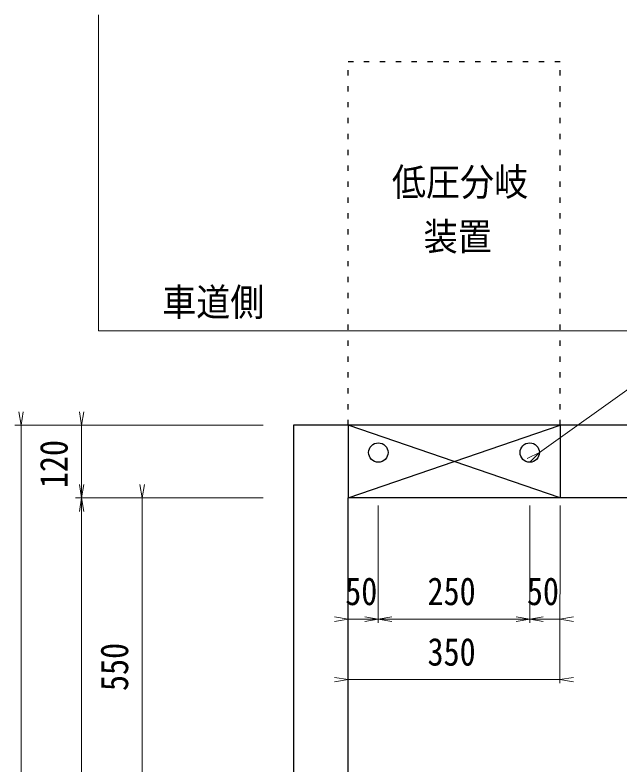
# Model space of a CAD drawing. Units: millimetres at full size, sheet at 1:25. Extents: x -4925 to 5056, y -3512 to 3512.
# Drawn here: x 2506 to 3504, y -775 to 461 of the extents above; entities that cross this region are included whole.
import ezdxf
from ezdxf.enums import TextEntityAlignment as Align

# ---------------------------------------------------------------- set-up
doc = ezdxf.new("R2010")
doc.units = ezdxf.units.MM
doc.header["$LTSCALE"] = 25
doc.linetypes.add('USER1', pattern=[1.05, 0.35, -0.7])
for name, color, linetype, lineweight in [('0-1_ﾚｲﾔ2', 5, 'Continuous', 25), ('0-C_ﾚｲﾔ13', 3, 'Continuous', 13), ('0-E_寸法', 3, 'Continuous', 13)]:
    doc.layers.add(name, color=color, linetype=linetype, lineweight=lineweight)
doc.layers.add('0-7_文字', color=3, linetype='Continuous')
doc.styles.add('ＭＳ ゴシック', font='')
doc.styles.get('ＭＳ ゴシック').set_extended_font_data('MS Gothic')

# ---------------------------------------------------------------- blocks, each defined once
blk = doc.blocks.new('open_arrow')
at = {"color": 0, "linetype": 'Continuous', "lineweight": -2}
blk.add_lwpolyline([(7.5, 1.25), (0, 0), (7.5, -1.25)], dxfattribs=at)

msp = doc.modelspace()

# ---------------------------------------------------------------- linework, layer by layer
at = {"layer": '0-1_ﾚｲﾔ2', "linetype": 'USER1'}
for p, q in [((3406.48, 383.8), (3056.48, 383.8)), ((3056.48, -216.2), (3056.48, 383.8)), ((3406.48, -216.2), (3406.48, 383.8))]:
    msp.add_line(p, q, dxfattribs=at)
at = {"layer": '0-1_ﾚｲﾔ2'}
for p, q in [((4346.48, -216.2), (2966.48, -216.2)), ((2966.48, -216.2), (2966.48, -1556.2)), ((3406.48, -336.2), (3056.48, -216.2)), ((3056.48, -336.2), (3406.48, -216.2)), ((3056.48, -216.2), (3056.48, -336.2)), ((3406.48, -216.2), (3406.48, -336.2)), ((3056.48, -1336.2), (3056.48, -336.2)), ((4156.48, -336.2), (3056.48, -336.2))]:
    msp.add_line(p, q, dxfattribs=at)
for centre in [(3106.48, -261.2), (3356.48, -261.2)]:
    msp.add_circle(centre, 16, dxfattribs=at)
at = {"layer": '0-C_ﾚｲﾔ13'}
for p, q in [((2644.52, -60.2), (2644.52, 461.25)), ((4456.48, -60.2), (2644.52, -60.2)), ((2916.48, -216.2), (2506.48, -216.2)), ((2516.48, -216.2), (2516.48, -1556.2)), ((2616.48, -216.2), (2616.48, -1556.2)), ((2916.48, -336.2), (2606.48, -336.2)), ((2716.48, -336.2), (2716.48, -1436.2)), ((3106.48, -348.7), (3106.48, -542.2)), ((3356.48, -348.7), (3356.48, -542.2)), ((3406.48, -348.7), (3406.47, -642.2)), ((3406.48, -536.2), (3056.48, -536.2)), ((3406.47, -636.2), (3056.48, -636.2))]:
    msp.add_line(p, q, dxfattribs=at)
at = {"layer": '0-E_寸法'}
for p, q in [((3372.48, -261.2), (3552.32, -132.83)), ((2516.48, -1556.2), (2516.48, -216.2)), ((2616.48, -336.2), (2616.48, -216.2)), ((2616.48, -1436.2), (2616.48, -336.2)), ((2716.48, -886.2), (2716.48, -336.2)), ((3056.48, -536.2), (3106.48, -536.2)), ((3106.48, -536.2), (3356.48, -536.2)), ((3356.48, -536.2), (3406.47, -536.2)), ((3056.48, -636.2), (3406.47, -636.2))]:
    msp.add_line(p, q, dxfattribs=at)

# ---------------------------------------------------------------- block references
at = {"layer": '0-E_寸法', "xscale": 2.96, "yscale": 2.96}
for p, rotation in [((2516.48, -216.2), 90), ((2616.48, -216.2), 90), ((3372.48, -261.2), 215.5), ((2616.48, -336.2), 90), ((2716.48, -336.2), 90), ((2616.48, -336.2), 270), ((3056.48, -536.2), 180), ((3106.48, -536.2), 180), ((3356.48, -536.2), 180), ((3056.48, -636.2), 180)]:
    msp.add_blockref('open_arrow', p, dxfattribs=dict(at, rotation=rotation))
for p in [(3106.48, -536.2), (3356.48, -536.2), (3406.47, -536.2), (3406.47, -636.2)]:
    msp.add_blockref('open_arrow', p, dxfattribs=at)

# ---------------------------------------------------------------- texts
at = {"layer": '0-7_文字', "style": 'ＭＳ ゴシック', "width": 0.9}
for s, p in [('低圧分岐', (3128.86, 148.8)), ('装置', (3181.38, 58.8)), ('車道側', (2749.52, -49.53))]:
    msp.add_text(s, height=45.82, dxfattribs=at).set_placement(p, align=Align.BOTTOM_LEFT)
at = {"layer": '0-E_寸法', "style": 'ＭＳ ゴシック', "width": 0.85}
for s, p in [('120', (2607.1, -319.95)), ('550', (2707.1, -654.95))]:
    msp.add_text(s, height=45.82, rotation=90, dxfattribs=at).set_placement(p, align=Align.BOTTOM_LEFT)
for s, p in [('50', (3051.79, -526.82)), ('250', (3187.73, -526.82)), ('50', (3351.79, -526.82)), ('350', (3187.73, -626.82))]:
    msp.add_text(s, height=45.82, dxfattribs=at).set_placement(p, align=Align.BOTTOM_LEFT)

doc.saveas('drawing.dxf')
